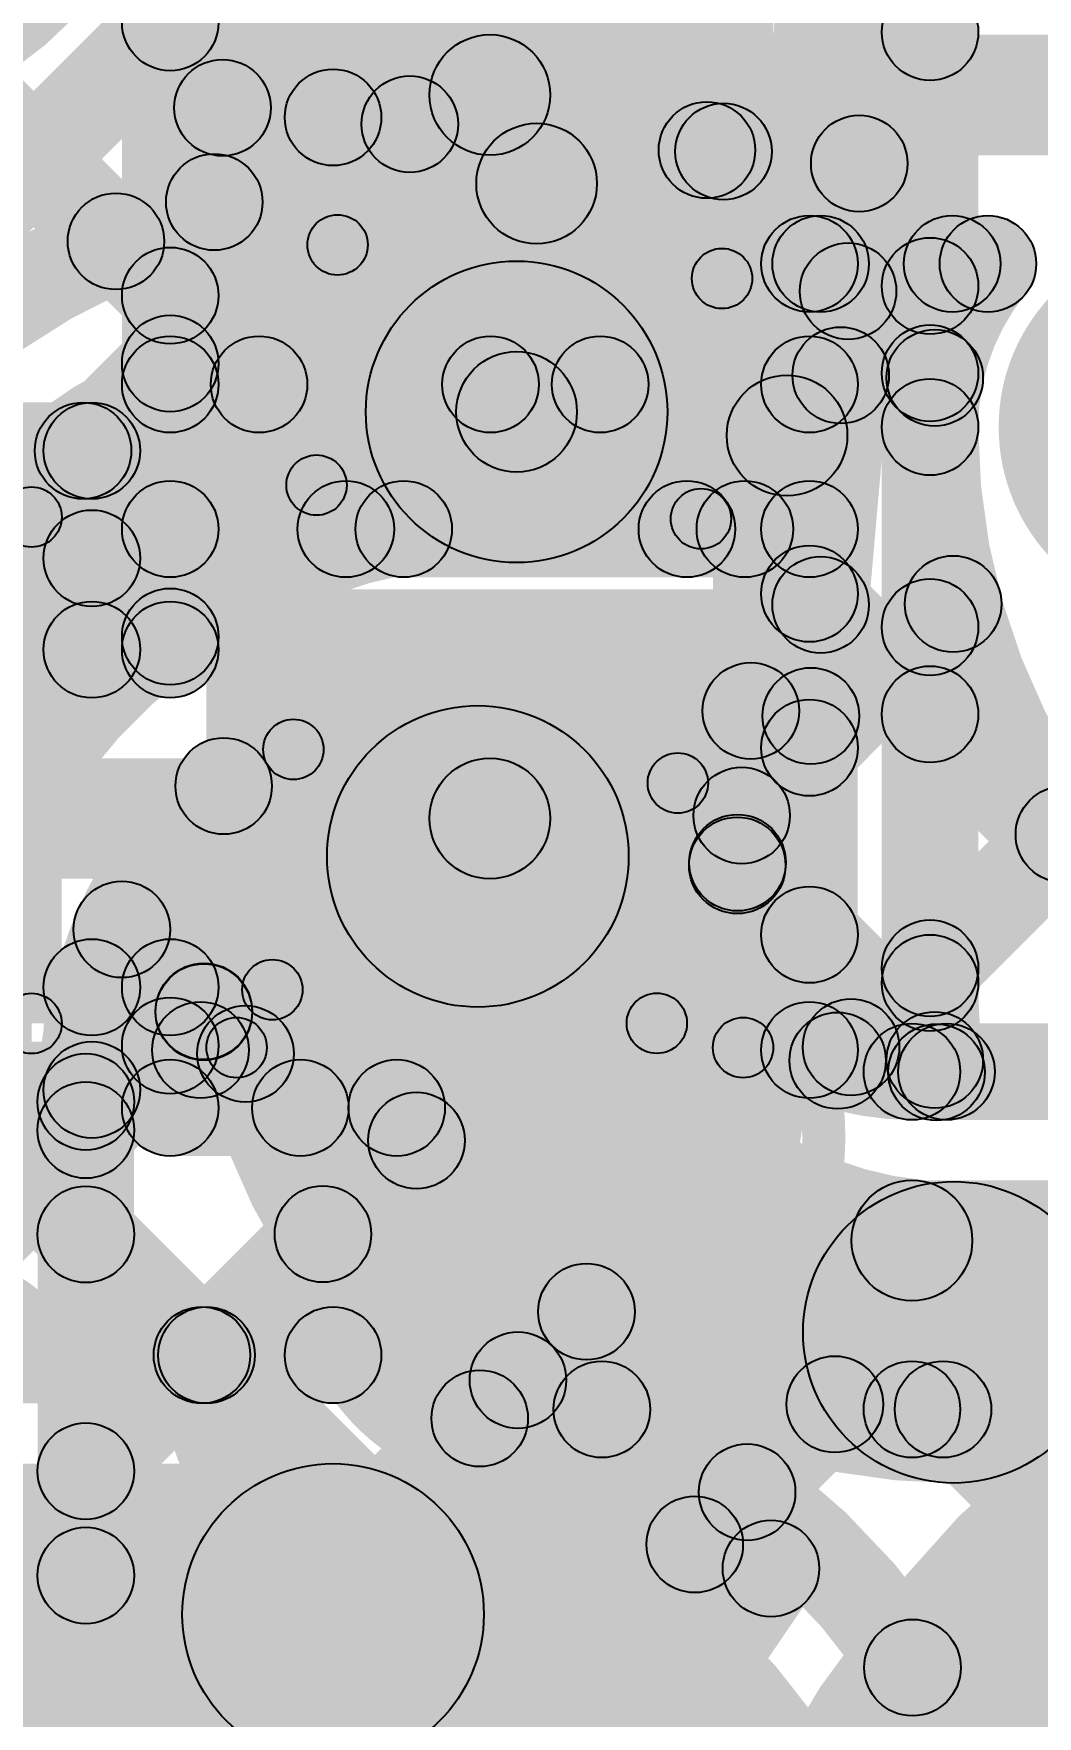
# Model space of a CAD drawing. Header units: millimetres. Extents: x -2.17 to 2.17, y -2.17 to 2.17.
# Drawn here: x 0.9082 to 0.9914, y -0.1761 to -0.0365 of the extents above; entities that cross this region are included whole.
import ezdxf

# ---------------------------------------------------------------- set-up
doc = ezdxf.new("R2010")
doc.units = ezdxf.units.MM
doc.header["$MEASUREMENT"] = 0
for name, color, linetype in [('BottomLayer', 5, 'Continuous'), ('BottomOverlay', 54, 'Continuous'), ('BottomPaste', 16, 'Continuous'), ('BottomSolder', 6, 'Continuous'), ('Mechanical2', 216, 'Continuous'), ('TopLayer', 1, 'Continuous'), ('TopOverlay', 2, 'Continuous'), ('TopPaste', 8, 'Continuous'), ('TopSolder', 216, 'Continuous')]:
    doc.layers.add(name, color=color, linetype=linetype)

# ---------------------------------------------------------------- blocks, each defined once
blk = doc.blocks.new('S______B______B_59')
at = {"layer": 'BottomLayer'}
for points in [[(-0.015, 0.0175), (-0.015, -0.0175), (-0.045, -0.0175), (-0.045, 0.0175)], [(0.045, 0.0175), (0.045, -0.0175), (0.015, -0.0175), (0.015, 0.0175)]]:
    blk.add_hatch(color=5, dxfattribs=at).paths.add_polyline_path(points)
at = {"layer": 'BottomOverlay'}
h = blk.add_hatch(color=54, dxfattribs=at)
edge = h.paths.add_edge_path()
edge.add_arc((-0.049, 0.021), 0.0025, 0, 360)
h = blk.add_hatch(color=54, dxfattribs=at)
edge = h.paths.add_edge_path()
edge.add_arc((-0.049, 0.021), 0.0025, 0, 360)
for points in [[(-0.049, 0.0185), (-0.049, 0.0235), (0.049, 0.0235), (0.049, 0.0185)], [(-0.0465, -0.021), (-0.0515, -0.021), (-0.0515, 0.021), (-0.0465, 0.021)], [(0.0515, -0.021), (0.0465, -0.021), (0.0465, 0.021), (0.0515, 0.021)], [(-0.049, -0.0235), (-0.049, -0.0185), (0.049, -0.0185), (0.049, -0.0235)]]:
    blk.add_hatch(color=54, dxfattribs=at).paths.add_polyline_path(points)
h = blk.add_hatch(color=54, dxfattribs=at)
edge = h.paths.add_edge_path()
edge.add_arc((0.049, 0.021), 0.0025, 0, 360)
h = blk.add_hatch(color=54, dxfattribs=at)
edge = h.paths.add_edge_path()
edge.add_arc((0.049, 0.021), 0.0025, 0, 360)
h = blk.add_hatch(color=54, dxfattribs=at)
edge = h.paths.add_edge_path()
edge.add_arc((-0.049, -0.021), 0.0025, 0, 360)
h = blk.add_hatch(color=54, dxfattribs=at)
edge = h.paths.add_edge_path()
edge.add_arc((-0.049, -0.021), 0.0025, 0, 360)
h = blk.add_hatch(color=54, dxfattribs=at)
edge = h.paths.add_edge_path()
edge.add_arc((0.049, -0.021), 0.0025, 0, 360)
h = blk.add_hatch(color=54, dxfattribs=at)
edge = h.paths.add_edge_path()
edge.add_arc((0.049, -0.021), 0.0025, 0, 360)
at = {"layer": 'BottomPaste'}
for points in [[(-0.015, 0.0175), (-0.015, -0.0175), (-0.045, -0.0175), (-0.045, 0.0175)], [(0.045, 0.0175), (0.045, -0.0175), (0.015, -0.0175), (0.015, 0.0175)]]:
    blk.add_hatch(color=16, dxfattribs=at).paths.add_polyline_path(points)
at = {"layer": 'BottomSolder'}
for points in [[(-0.011, 0.0215), (-0.011, -0.0215), (-0.049, -0.0215), (-0.049, 0.0215)], [(0.049, 0.0215), (0.049, -0.0215), (0.011, -0.0215), (0.011, 0.0215)]]:
    blk.add_hatch(color=6, dxfattribs=at).paths.add_polyline_path(points)
at = {"layer": 'BottomOverlay'}
for centre in [(-0.049, 0.021), (-0.049, 0.021), (0.049, 0.021), (0.049, 0.021), (-0.049, -0.021), (-0.049, -0.021), (0.049, -0.021), (0.049, -0.021)]:
    blk.add_circle(centre, 0.0025, dxfattribs=at)
blk = doc.blocks.new('S______B______B_60')
at = {"layer": 'BottomLayer'}
for points in [[(-0.015, 0.0175), (-0.015, -0.0175), (-0.045, -0.0175), (-0.045, 0.0175)], [(0.045, 0.0175), (0.045, -0.0175), (0.015, -0.0175), (0.015, 0.0175)]]:
    blk.add_hatch(color=5, dxfattribs=at).paths.add_polyline_path(points)
at = {"layer": 'BottomOverlay'}
h = blk.add_hatch(color=54, dxfattribs=at)
edge = h.paths.add_edge_path()
edge.add_arc((-0.049, 0.021), 0.0025, 0, 360)
h = blk.add_hatch(color=54, dxfattribs=at)
edge = h.paths.add_edge_path()
edge.add_arc((-0.049, 0.021), 0.0025, 0, 360)
for points in [[(0.049, 0.0235), (0.049, 0.0185), (-0.049, 0.0185), (-0.049, 0.0235)], [(-0.0465, -0.021), (-0.0515, -0.021), (-0.0515, 0.021), (-0.0465, 0.021)], [(0.0515, -0.021), (0.0465, -0.021), (0.0465, 0.021), (0.0515, 0.021)], [(0.049, -0.0185), (0.049, -0.0235), (-0.049, -0.0235), (-0.049, -0.0185)]]:
    blk.add_hatch(color=54, dxfattribs=at).paths.add_polyline_path(points)
h = blk.add_hatch(color=54, dxfattribs=at)
edge = h.paths.add_edge_path()
edge.add_arc((0.049, 0.021), 0.0025, 0, 360)
h = blk.add_hatch(color=54, dxfattribs=at)
edge = h.paths.add_edge_path()
edge.add_arc((0.049, 0.021), 0.0025, 0, 360)
h = blk.add_hatch(color=54, dxfattribs=at)
edge = h.paths.add_edge_path()
edge.add_arc((-0.049, -0.021), 0.0025, 0, 360)
h = blk.add_hatch(color=54, dxfattribs=at)
edge = h.paths.add_edge_path()
edge.add_arc((-0.049, -0.021), 0.0025, 0, 360)
h = blk.add_hatch(color=54, dxfattribs=at)
edge = h.paths.add_edge_path()
edge.add_arc((0.049, -0.021), 0.0025, 0, 360)
h = blk.add_hatch(color=54, dxfattribs=at)
edge = h.paths.add_edge_path()
edge.add_arc((0.049, -0.021), 0.0025, 0, 360)
at = {"layer": 'BottomPaste'}
for points in [[(-0.015, 0.0175), (-0.015, -0.0175), (-0.045, -0.0175), (-0.045, 0.0175)], [(0.045, 0.0175), (0.045, -0.0175), (0.015, -0.0175), (0.015, 0.0175)]]:
    blk.add_hatch(color=16, dxfattribs=at).paths.add_polyline_path(points)
at = {"layer": 'BottomSolder'}
for points in [[(-0.011, 0.0215), (-0.011, -0.0215), (-0.049, -0.0215), (-0.049, 0.0215)], [(0.049, 0.0215), (0.049, -0.0215), (0.011, -0.0215), (0.011, 0.0215)]]:
    blk.add_hatch(color=6, dxfattribs=at).paths.add_polyline_path(points)
at = {"layer": 'BottomOverlay'}
for centre in [(-0.049, 0.021), (-0.049, 0.021), (0.049, 0.021), (0.049, 0.021), (-0.049, -0.021), (-0.049, -0.021), (0.049, -0.021), (0.049, -0.021)]:
    blk.add_circle(centre, 0.0025, dxfattribs=at)
blk = doc.blocks.new('C__0402_402')
at = {"layer": 'TopLayer'}
for points in [[(-0.0275, -0.0125), (-0.0275, 0.0125), (-0.0095, 0.0125), (-0.0095, -0.0125)], [(0.0095, -0.0125), (0.0095, 0.0125), (0.0275, 0.0125), (0.0275, -0.0125)]]:
    blk.add_hatch(color=1, dxfattribs=at).paths.add_polyline_path(points)
at = {"layer": 'TopOverlay'}
h = blk.add_hatch(color=2, dxfattribs=at)
edge = h.paths.add_edge_path()
edge.add_arc((-0.031, 0.016), 0.0025, 0, 360)
h = blk.add_hatch(color=2, dxfattribs=at)
edge = h.paths.add_edge_path()
edge.add_arc((-0.031, 0.016), 0.0025, 0, 360)
for points in [[(-0.011, 0.0185), (-0.011, 0.0135), (-0.031, 0.0135), (-0.031, 0.0185)], [(0.031, 0.0185), (0.031, 0.0135), (0.011, 0.0135), (0.011, 0.0185)], [(-0.0285, -0.016), (-0.0335, -0.016), (-0.0335, 0.016), (-0.0285, 0.016)], [(0.0335, -0.016), (0.0285, -0.016), (0.0285, 0.016), (0.0335, 0.016)], [(-0.011, -0.0135), (-0.011, -0.0185), (-0.031, -0.0185), (-0.031, -0.0135)], [(0.031, -0.0135), (0.031, -0.0185), (0.011, -0.0185), (0.011, -0.0135)]]:
    blk.add_hatch(color=2, dxfattribs=at).paths.add_polyline_path(points)
h = blk.add_hatch(color=2, dxfattribs=at)
edge = h.paths.add_edge_path()
edge.add_arc((-0.011, 0.016), 0.0025, 0, 360)
h = blk.add_hatch(color=2, dxfattribs=at)
edge = h.paths.add_edge_path()
edge.add_arc((0.011, 0.016), 0.0025, 0, 360)
h = blk.add_hatch(color=2, dxfattribs=at)
edge = h.paths.add_edge_path()
edge.add_arc((0.031, 0.016), 0.0025, 0, 360)
h = blk.add_hatch(color=2, dxfattribs=at)
edge = h.paths.add_edge_path()
edge.add_arc((0.031, 0.016), 0.0025, 0, 360)
h = blk.add_hatch(color=2, dxfattribs=at)
edge = h.paths.add_edge_path()
edge.add_arc((-0.031, -0.016), 0.0025, 0, 360)
h = blk.add_hatch(color=2, dxfattribs=at)
edge = h.paths.add_edge_path()
edge.add_arc((-0.031, -0.016), 0.0025, 0, 360)
h = blk.add_hatch(color=2, dxfattribs=at)
edge = h.paths.add_edge_path()
edge.add_arc((-0.011, -0.016), 0.0025, 0, 360)
h = blk.add_hatch(color=2, dxfattribs=at)
edge = h.paths.add_edge_path()
edge.add_arc((0.011, -0.016), 0.0025, 0, 360)
h = blk.add_hatch(color=2, dxfattribs=at)
edge = h.paths.add_edge_path()
edge.add_arc((0.031, -0.016), 0.0025, 0, 360)
h = blk.add_hatch(color=2, dxfattribs=at)
edge = h.paths.add_edge_path()
edge.add_arc((0.031, -0.016), 0.0025, 0, 360)
at = {"layer": 'TopPaste'}
for points in [[(-0.0275, -0.0125), (-0.0275, 0.0125), (-0.0095, 0.0125), (-0.0095, -0.0125)], [(0.0095, -0.0125), (0.0095, 0.0125), (0.0275, 0.0125), (0.0275, -0.0125)]]:
    blk.add_hatch(color=8, dxfattribs=at).paths.add_polyline_path(points)
at = {"layer": 'TopSolder'}
for points in [[(-0.02986, -0.01486), (-0.02986, 0.01486), (-0.00714, 0.01486), (-0.00714, -0.01486)], [(0.00714, -0.01486), (0.00714, 0.01486), (0.02986, 0.01486), (0.02986, -0.01486)]]:
    blk.add_hatch(color=216, dxfattribs=at).paths.add_polyline_path(points)
at = {"layer": 'TopOverlay'}
for centre in [(-0.031, 0.016), (-0.031, 0.016), (-0.011, 0.016), (0.011, 0.016), (0.031, 0.016), (0.031, 0.016), (-0.031, -0.016), (-0.031, -0.016), (-0.011, -0.016), (0.011, -0.016), (0.031, -0.016), (0.031, -0.016)]:
    blk.add_circle(centre, 0.0025, dxfattribs=at)

msp = doc.modelspace()

# ---------------------------------------------------------------- hatches: boundary and pattern name
at = {"layer": 'BottomLayer'}
for points in [[(0.9235, -0.06561), (0.9155, -0.06561), (0.9155, -0.01761), (0.9235, -0.01761)], [(0.90224, -0.05852), (0.89658, -0.05286), (0.91667, -0.03277), (0.92233, -0.03843)], [(0.89677, -0.04118), (0.90243, -0.03552), (0.92233, -0.05542), (0.91667, -0.06108)], [(0.946, -0.04661), (0.946, -0.03661), (1.063, -0.03661), (1.063, -0.04661)], [(0.9725, -0.05961), (0.9725, -0.05161), (0.9873, -0.05161), (0.9873, -0.05961)], [(0.96517, -0.08044), (0.95951, -0.07478), (0.98151, -0.05278), (0.98717, -0.05844)], [(0.9706, -0.05844), (0.97626, -0.05278), (0.98572, -0.06224), (0.98006, -0.0679)], [(0.9765, -0.06561), (0.9685, -0.06561), (0.9685, -0.05561), (0.9765, -0.05561)], [(0.9151, -0.07394), (0.90944, -0.06828), (0.91667, -0.06106), (0.92233, -0.06671)], [(0.9195, -0.06961), (0.9195, -0.06161), (0.9725, -0.06161), (0.9725, -0.06961)], [(0.92403, -0.06844), (0.92969, -0.06278), (0.94169, -0.07478), (0.93603, -0.08044)], [(0.93689, -0.08044), (0.93123, -0.07478), (0.94323, -0.06278), (0.94889, -0.06844)], [(0.95232, -0.06844), (0.95797, -0.06278), (0.96997, -0.07478), (0.96432, -0.08044)], [(0.88627, -0.07511), (0.88627, -0.06711), (0.913, -0.06711), (0.913, -0.07511)], [(0.917, -0.08761), (0.909, -0.08761), (0.909, -0.07111), (0.917, -0.07111)], [(0.9195, -0.08161), (0.9195, -0.07361), (0.9725, -0.07361), (0.9725, -0.08161)], [(0.91017, -0.08286), (0.91583, -0.07721), (0.92233, -0.08371), (0.91667, -0.08936)], [(0.9235, -0.08761), (0.9155, -0.08761), (0.9155, -0.07761), (0.9235, -0.07761)], [(0.9765, -0.12081), (0.9685, -0.12081), (0.9685, -0.07761), (0.9765, -0.07761)], [(0.96967, -0.08579), (0.97533, -0.08014), (1.01582, -0.12063), (1.01017, -0.12629)], [(0.97533, -0.09856), (0.96967, -0.09291), (0.98159, -0.08099), (0.98725, -0.08664)], [(0.913, -0.09161), (0.913, -0.08361), (0.9195, -0.08361), (0.9195, -0.09161)], [(0.893, -0.10661), (0.893, -0.09661), (0.946, -0.09661), (0.946, -0.10661)], [(0.97766, -0.12451), (0.97201, -0.11886), (0.99077, -0.1001), (0.99642, -0.10575)], [(0.96967, -0.11408), (0.97533, -0.10842), (0.98669, -0.11978), (0.98103, -0.12544)], [(0.913, -0.11961), (0.913, -0.11161), (0.9195, -0.11161), (0.9195, -0.11961)], [(0.917, -0.12411), (0.909, -0.12411), (0.909, -0.11561), (0.917, -0.11561)], [(0.9235, -0.12561), (0.9155, -0.12561), (0.9155, -0.11561), (0.9235, -0.11561)], [(0.89667, -0.14894), (0.89101, -0.14328), (0.91667, -0.11762), (0.92233, -0.12328)], [(0.981, -0.12661), (0.981, -0.11861), (1.004, -0.11861), (1.004, -0.12661)], [(0.865, -0.12811), (0.865, -0.12011), (0.913, -0.12011), (0.913, -0.12811)], [(0.89768, -0.12694), (0.90334, -0.12128), (0.92534, -0.14328), (0.91968, -0.14894)], [(0.9195, -0.12961), (0.9195, -0.12161), (0.93828, -0.12161), (0.93828, -0.12961)], [(0.92746, -0.12844), (0.93312, -0.12278), (0.95812, -0.14778), (0.95246, -0.15343)], [(0.92495, -0.14894), (0.9193, -0.14328), (0.93709, -0.12549), (0.94275, -0.13115)], [(0.981, -0.14161), (0.981, -0.13161), (1.004, -0.13161), (1.004, -0.14161)], [(0.95116, -0.15102), (0.9455, -0.14536), (0.95118, -0.13968), (0.95684, -0.14534)], [(0.77543, -0.15011), (0.77543, -0.14211), (0.933, -0.14211), (0.933, -0.15011)], [(0.97015, -0.16031), (0.9645, -0.15465), (0.97178, -0.14736), (0.97744, -0.15302)], [(0.98388, -0.17486), (0.97823, -0.16921), (0.99965, -0.14778), (1.00531, -0.15344)], [(0.98075, -0.15344), (0.9864, -0.14778), (1.02326, -0.18463), (1.0176, -0.19029)], [(0.981, -0.15461), (0.981, -0.14661), (1.004, -0.14661), (1.004, -0.15461)], [(0.77543, -0.18011), (0.77543, -0.15511), (0.933, -0.15511), (0.933, -0.18011)]]:
    msp.add_hatch(color=5, dxfattribs=at).paths.add_polyline_path(points)
h = msp.add_hatch(color=5, dxfattribs=at)
edge = h.paths.add_edge_path()
edge.add_arc((0.9195, -0.0356), 0.004, 0, 360)
h = msp.add_hatch(color=5, dxfattribs=at)
edge = h.paths.add_edge_path()
edge.add_arc((0.946, -0.04161), 0.005, 0, 360)
h = msp.add_hatch(color=5, dxfattribs=at)
edge = h.paths.add_edge_path()
edge.add_arc((0.9725, -0.05561), 0.004, 0, 360)
h = msp.add_hatch(color=5, dxfattribs=at)
edge = h.paths.add_edge_path()
edge.add_arc((0.9725, -0.05561), 0.004, 0, 360)
h = msp.add_hatch(color=5, dxfattribs=at)
edge = h.paths.add_edge_path()
edge.add_arc((0.97343, -0.05561), 0.004, 0, 360)
h = msp.add_hatch(color=5, dxfattribs=at)
edge = h.paths.add_edge_path()
edge.add_arc((0.98434, -0.05561), 0.004, 0, 360)
h = msp.add_hatch(color=5, dxfattribs=at)
edge = h.paths.add_edge_path()
edge.add_arc((0.9873, -0.05561), 0.004, 0, 360)
h = msp.add_hatch(color=5, dxfattribs=at)
edge = h.paths.add_edge_path()
edge.add_arc((0.9873, -0.05561), 0.004, 0, 360)
h = msp.add_hatch(color=5, dxfattribs=at)
edge = h.paths.add_edge_path()
edge.add_arc((0.9195, -0.05825), 0.004, 0, 360)
h = msp.add_hatch(color=5, dxfattribs=at)
edge = h.paths.add_edge_path()
edge.add_arc((0.9195, -0.06388), 0.004, 0, 360)
h = msp.add_hatch(color=5, dxfattribs=at)
edge = h.paths.add_edge_path()
edge.add_arc((0.98289, -0.06507), 0.004, 0, 360)
h = msp.add_hatch(color=5, dxfattribs=at)
edge = h.paths.add_edge_path()
edge.add_arc((0.9195, -0.06561), 0.004, 0, 360)
h = msp.add_hatch(color=5, dxfattribs=at)
edge = h.paths.add_edge_path()
edge.add_arc((0.9195, -0.06561), 0.004, 0, 360)
h = msp.add_hatch(color=5, dxfattribs=at)
edge = h.paths.add_edge_path()
edge.add_arc((0.92686, -0.06561), 0.004, 0, 360)
h = msp.add_hatch(color=5, dxfattribs=at)
edge = h.paths.add_edge_path()
edge.add_arc((0.94606, -0.06561), 0.004, 0, 360)
h = msp.add_hatch(color=5, dxfattribs=at)
edge = h.paths.add_edge_path()
edge.add_arc((0.95515, -0.06561), 0.004, 0, 360)
h = msp.add_hatch(color=5, dxfattribs=at)
edge = h.paths.add_edge_path()
edge.add_arc((0.9725, -0.06561), 0.004, 0, 360)
h = msp.add_hatch(color=5, dxfattribs=at)
edge = h.paths.add_edge_path()
edge.add_arc((0.9725, -0.06561), 0.004, 0, 360)
h = msp.add_hatch(color=5, dxfattribs=at)
edge = h.paths.add_edge_path()
edge.add_arc((0.9825, -0.06915), 0.004, 0, 360)
h = msp.add_hatch(color=5, dxfattribs=at)
edge = h.paths.add_edge_path()
edge.add_arc((0.9825, -0.06915), 0.004, 0, 360)
h = msp.add_hatch(color=5, dxfattribs=at)
edge = h.paths.add_edge_path()
edge.add_arc((0.91227, -0.07111), 0.004, 0, 360)
h = msp.add_hatch(color=5, dxfattribs=at)
edge = h.paths.add_edge_path()
edge.add_arc((0.913, -0.07111), 0.004, 0, 360)
h = msp.add_hatch(color=5, dxfattribs=at)
edge = h.paths.add_edge_path()
edge.add_arc((0.913, -0.07111), 0.004, 0, 360)
h = msp.add_hatch(color=5, dxfattribs=at)
edge = h.paths.add_edge_path()
edge.add_arc((0.9195, -0.07761), 0.004, 0, 360)
h = msp.add_hatch(color=5, dxfattribs=at)
edge = h.paths.add_edge_path()
edge.add_arc((0.9195, -0.07761), 0.004, 0, 360)
h = msp.add_hatch(color=5, dxfattribs=at)
edge = h.paths.add_edge_path()
edge.add_arc((0.93406, -0.07761), 0.004, 0, 360)
h = msp.add_hatch(color=5, dxfattribs=at)
edge = h.paths.add_edge_path()
edge.add_arc((0.93886, -0.07761), 0.004, 0, 360)
h = msp.add_hatch(color=5, dxfattribs=at)
edge = h.paths.add_edge_path()
edge.add_arc((0.96234, -0.07761), 0.004, 0, 360)
h = msp.add_hatch(color=5, dxfattribs=at)
edge = h.paths.add_edge_path()
edge.add_arc((0.96715, -0.07761), 0.004, 0, 360)
h = msp.add_hatch(color=5, dxfattribs=at)
edge = h.paths.add_edge_path()
edge.add_arc((0.9725, -0.07761), 0.004, 0, 360)
h = msp.add_hatch(color=5, dxfattribs=at)
edge = h.paths.add_edge_path()
edge.add_arc((0.9725, -0.07761), 0.004, 0, 360)
h = msp.add_hatch(color=5, dxfattribs=at)
edge = h.paths.add_edge_path()
edge.add_arc((0.913, -0.08003), 0.004, 0, 360)
h = msp.add_hatch(color=5, dxfattribs=at)
edge = h.paths.add_edge_path()
edge.add_arc((0.9725, -0.08297), 0.004, 0, 360)
h = msp.add_hatch(color=5, dxfattribs=at)
edge = h.paths.add_edge_path()
edge.add_arc((0.98442, -0.08382), 0.004, 0, 360)
h = msp.add_hatch(color=5, dxfattribs=at)
edge = h.paths.add_edge_path()
edge.add_arc((0.913, -0.08761), 0.004, 0, 360)
h = msp.add_hatch(color=5, dxfattribs=at)
edge = h.paths.add_edge_path()
edge.add_arc((0.913, -0.08761), 0.004, 0, 360)
h = msp.add_hatch(color=5, dxfattribs=at)
edge = h.paths.add_edge_path()
edge.add_arc((0.9195, -0.08653), 0.004, 0, 360)
h = msp.add_hatch(color=5, dxfattribs=at)
edge = h.paths.add_edge_path()
edge.add_arc((0.9195, -0.08761), 0.004, 0, 360)
h = msp.add_hatch(color=5, dxfattribs=at)
edge = h.paths.add_edge_path()
edge.add_arc((0.9195, -0.08761), 0.004, 0, 360)
h = msp.add_hatch(color=5, dxfattribs=at)
edge = h.paths.add_edge_path()
edge.add_arc((0.9725, -0.09574), 0.004, 0, 360)
h = msp.add_hatch(color=5, dxfattribs=at)
edge = h.paths.add_edge_path()
edge.add_arc((0.946, -0.10161), 0.005, 0, 360)
h = msp.add_hatch(color=5, dxfattribs=at)
edge = h.paths.add_edge_path()
edge.add_arc((0.946, -0.10161), 0.005, 0, 360)
h = msp.add_hatch(color=5, dxfattribs=at)
edge = h.paths.add_edge_path()
edge.add_arc((0.9936, -0.10293), 0.004, 0, 360)
h = msp.add_hatch(color=5, dxfattribs=at)
edge = h.paths.add_edge_path()
edge.add_arc((0.9725, -0.11125), 0.004, 0, 360)
h = msp.add_hatch(color=5, dxfattribs=at)
edge = h.paths.add_edge_path()
edge.add_arc((0.913, -0.11561), 0.004, 0, 360)
h = msp.add_hatch(color=5, dxfattribs=at)
edge = h.paths.add_edge_path()
edge.add_arc((0.913, -0.11561), 0.004, 0, 360)
h = msp.add_hatch(color=5, dxfattribs=at)
edge = h.paths.add_edge_path()
edge.add_arc((0.9195, -0.11561), 0.004, 0, 360)
h = msp.add_hatch(color=5, dxfattribs=at)
edge = h.paths.add_edge_path()
edge.add_arc((0.9195, -0.11561), 0.004, 0, 360)
h = msp.add_hatch(color=5, dxfattribs=at)
edge = h.paths.add_edge_path()
edge.add_arc((0.9195, -0.12045), 0.004, 0, 360)
h = msp.add_hatch(color=5, dxfattribs=at)
edge = h.paths.add_edge_path()
edge.add_arc((0.9725, -0.12081), 0.004, 0, 360)
h = msp.add_hatch(color=5, dxfattribs=at)
edge = h.paths.add_edge_path()
edge.add_arc((0.9725, -0.12081), 0.004, 0, 360)
h = msp.add_hatch(color=5, dxfattribs=at)
edge = h.paths.add_edge_path()
edge.add_arc((0.97484, -0.12169), 0.004, 0, 360)
h = msp.add_hatch(color=5, dxfattribs=at)
edge = h.paths.add_edge_path()
edge.add_arc((0.981, -0.12261), 0.004, 0, 360)
h = msp.add_hatch(color=5, dxfattribs=at)
edge = h.paths.add_edge_path()
edge.add_arc((0.981, -0.12261), 0.004, 0, 360)
h = msp.add_hatch(color=5, dxfattribs=at)
edge = h.paths.add_edge_path()
edge.add_arc((0.98386, -0.12261), 0.004, 0, 360)
h = msp.add_hatch(color=5, dxfattribs=at)
edge = h.paths.add_edge_path()
edge.add_arc((0.913, -0.12411), 0.004, 0, 360)
h = msp.add_hatch(color=5, dxfattribs=at)
edge = h.paths.add_edge_path()
edge.add_arc((0.913, -0.12411), 0.004, 0, 360)
h = msp.add_hatch(color=5, dxfattribs=at)
edge = h.paths.add_edge_path()
edge.add_arc((0.9195, -0.12561), 0.004, 0, 360)
h = msp.add_hatch(color=5, dxfattribs=at)
edge = h.paths.add_edge_path()
edge.add_arc((0.9195, -0.12561), 0.004, 0, 360)
h = msp.add_hatch(color=5, dxfattribs=at)
edge = h.paths.add_edge_path()
edge.add_arc((0.93029, -0.12561), 0.004, 0, 360)
h = msp.add_hatch(color=5, dxfattribs=at)
edge = h.paths.add_edge_path()
edge.add_arc((0.93828, -0.12561), 0.004, 0, 360)
h = msp.add_hatch(color=5, dxfattribs=at)
edge = h.paths.add_edge_path()
edge.add_arc((0.93828, -0.12561), 0.004, 0, 360)
h = msp.add_hatch(color=5, dxfattribs=at)
edge = h.paths.add_edge_path()
edge.add_arc((0.93992, -0.12832), 0.004, 0, 360)
h = msp.add_hatch(color=5, dxfattribs=at)
edge = h.paths.add_edge_path()
edge.add_arc((0.981, -0.13661), 0.005, 0, 360)
h = msp.add_hatch(color=5, dxfattribs=at)
edge = h.paths.add_edge_path()
edge.add_arc((0.981, -0.13661), 0.005, 0, 360)
h = msp.add_hatch(color=5, dxfattribs=at)
edge = h.paths.add_edge_path()
edge.add_arc((0.95401, -0.14251), 0.004, 0, 360)
h = msp.add_hatch(color=5, dxfattribs=at)
edge = h.paths.add_edge_path()
edge.add_arc((0.92213, -0.14611), 0.004, 0, 360)
h = msp.add_hatch(color=5, dxfattribs=at)
edge = h.paths.add_edge_path()
edge.add_arc((0.92251, -0.14611), 0.004, 0, 360)
h = msp.add_hatch(color=5, dxfattribs=at)
edge = h.paths.add_edge_path()
edge.add_arc((0.933, -0.14611), 0.004, 0, 360)
h = msp.add_hatch(color=5, dxfattribs=at)
edge = h.paths.add_edge_path()
edge.add_arc((0.933, -0.14611), 0.004, 0, 360)
h = msp.add_hatch(color=5, dxfattribs=at)
edge = h.paths.add_edge_path()
edge.add_arc((0.94833, -0.14819), 0.004, 0, 360)
h = msp.add_hatch(color=5, dxfattribs=at)
edge = h.paths.add_edge_path()
edge.add_arc((0.97461, -0.15019), 0.004, 0, 360)
h = msp.add_hatch(color=5, dxfattribs=at)
edge = h.paths.add_edge_path()
edge.add_arc((0.95529, -0.15061), 0.004, 0, 360)
h = msp.add_hatch(color=5, dxfattribs=at)
edge = h.paths.add_edge_path()
edge.add_arc((0.981, -0.15061), 0.004, 0, 360)
h = msp.add_hatch(color=5, dxfattribs=at)
edge = h.paths.add_edge_path()
edge.add_arc((0.981, -0.15061), 0.004, 0, 360)
h = msp.add_hatch(color=5, dxfattribs=at)
edge = h.paths.add_edge_path()
edge.add_arc((0.98358, -0.15061), 0.004, 0, 360)
h = msp.add_hatch(color=5, dxfattribs=at)
edge = h.paths.add_edge_path()
edge.add_arc((0.96733, -0.15748), 0.004, 0, 360)
h = msp.add_hatch(color=5, dxfattribs=at)
edge = h.paths.add_edge_path()
edge.add_arc((0.933, -0.16761), 0.0125, 0, 360)
h = msp.add_hatch(color=5, dxfattribs=at)
edge = h.paths.add_edge_path()
edge.add_arc((0.933, -0.16761), 0.0125, 0, 360)
h = msp.add_hatch(color=5, dxfattribs=at)
edge = h.paths.add_edge_path()
edge.add_arc((0.98105, -0.17203), 0.004, 0, 360)
at = {"layer": 'BottomSolder'}
h = msp.add_hatch(color=6, dxfattribs=at)
edge = h.paths.add_edge_path()
edge.add_arc((1.004, -0.06915), 0.01581, 0, 360)
at = {"layer": 'TopLayer'}
for points in [[(0.90417, 0.03627), (0.90983, 0.04193), (0.98533, -0.03357), (0.97967, -0.03923)], [(0.90224, -0.05852), (0.89658, -0.05286), (0.98824, 0.0388), (0.9939, 0.03314)], [(0.90417, 0.00799), (0.90983, 0.01365), (0.96683, -0.04335), (0.96117, -0.04901)], [(0.94219, -0.04685), (0.93653, -0.0412), (0.97967, 0.00194), (0.98533, -0.00371)], [(0.9865, -0.06915), (0.9785, -0.06915), (0.9785, 0.00011), (0.9865, 0.00011)], [(0.91036, -0.02648), (0.91602, -0.02083), (0.93583, -0.04064), (0.93018, -0.0463)], [(0.9682, -0.04913), (0.96254, -0.04347), (0.97967, -0.02634), (0.98533, -0.032)], [(0.89677, -0.04118), (0.90243, -0.03552), (0.91782, -0.05092), (0.91217, -0.05657)], [(0.92348, -0.04665), (0.92418, -0.03868), (0.97698, -0.0433), (0.97628, -0.05127)], [(0.92713, -0.05084), (0.91916, -0.05014), (0.91985, -0.04232), (0.92781, -0.04302)], [(0.9766, -0.09346), (0.96863, -0.09276), (0.97264, -0.04694), (0.98061, -0.04763)], [(0.95321, -0.06832), (0.94324, -0.06745), (0.9449, -0.04853), (0.95486, -0.0494)], [(0.97792, -0.06769), (0.97226, -0.06203), (0.97967, -0.05462), (0.98533, -0.06028)], [(0.97287, -0.06071), (0.97853, -0.05505), (0.98533, -0.06185), (0.97967, -0.06751)], [(0.94779, -0.07287), (0.94866, -0.06291), (0.97107, -0.06487), (0.9702, -0.07483)], [(0.9865, -0.11525), (0.9785, -0.11525), (0.9785, -0.06915), (0.9865, -0.06915)], [(0.9706, -0.08672), (0.97625, -0.08106), (0.98533, -0.09014), (0.97967, -0.09579)], [(0.96971, -0.10419), (0.96405, -0.09853), (0.97967, -0.08291), (0.98533, -0.08856)], [(0.96729, -0.09666), (0.96799, -0.08869), (0.97297, -0.08913), (0.97227, -0.0971)], [(0.9705, -0.10585), (0.96253, -0.10516), (0.96365, -0.09233), (0.97162, -0.09302)], [(0.926, -0.12115), (0.91803, -0.12046), (0.91994, -0.09858), (0.92791, -0.09927)], [(0.96371, -0.10811), (0.96936, -0.10246), (0.98572, -0.11881), (0.98006, -0.12447)], [(0.91266, -0.11364), (0.91832, -0.10798), (0.92512, -0.11478), (0.91946, -0.12044)], [(0.97878, -0.1234), (0.97312, -0.11774), (0.97967, -0.11119), (0.98533, -0.11685)], [(0.91533, -0.13028), (0.90967, -0.12462), (0.91946, -0.11484), (0.92512, -0.12049)], [(0.92166, -0.12479), (0.92236, -0.11682), (0.92609, -0.11715), (0.92539, -0.12512)], [(0.9165, -0.20741), (0.9085, -0.20741), (0.9085, -0.12511), (0.9165, -0.12511)], [(0.98447, -0.15672), (0.98447, -0.13172), (1.02452, -0.13172), (1.02452, -0.15672)], [(0.91533, -0.15856), (0.90967, -0.15291), (0.92933, -0.13325), (0.93499, -0.1389)], [(0.90967, -0.13893), (0.91533, -0.13327), (0.96125, -0.1792), (0.95559, -0.18485)], [(0.91533, -0.18685), (0.90967, -0.18119), (0.94233, -0.14853), (0.94799, -0.15419)], [(0.9161, -0.21436), (0.91045, -0.2087), (0.96016, -0.15898), (0.96582, -0.16464)], [(0.90967, -0.16722), (0.91533, -0.16156), (0.9541, -0.20033), (0.94845, -0.20599)]]:
    msp.add_hatch(color=1, dxfattribs=at).paths.add_polyline_path(points)
h = msp.add_hatch(color=1, dxfattribs=at)
edge = h.paths.add_edge_path()
edge.add_arc((0.9825, -0.0364), 0.004, 0, 360)
h = msp.add_hatch(color=1, dxfattribs=at)
edge = h.paths.add_edge_path()
edge.add_arc((0.92383, -0.04267), 0.004, 0, 360)
h = msp.add_hatch(color=1, dxfattribs=at)
edge = h.paths.add_edge_path()
edge.add_arc((0.92383, -0.04267), 0.004, 0, 360)
h = msp.add_hatch(color=1, dxfattribs=at)
edge = h.paths.add_edge_path()
edge.add_arc((0.933, -0.04347), 0.004, 0, 360)
h = msp.add_hatch(color=1, dxfattribs=at)
edge = h.paths.add_edge_path()
edge.add_arc((0.93936, -0.04403), 0.004, 0, 360)
h = msp.add_hatch(color=1, dxfattribs=at)
edge = h.paths.add_edge_path()
edge.add_arc((0.964, -0.04618), 0.004, 0, 360)
h = msp.add_hatch(color=1, dxfattribs=at)
edge = h.paths.add_edge_path()
edge.add_arc((0.96537, -0.0463), 0.004, 0, 360)
h = msp.add_hatch(color=1, dxfattribs=at)
edge = h.paths.add_edge_path()
edge.add_arc((0.94988, -0.04896), 0.005, 0, 360)
h = msp.add_hatch(color=1, dxfattribs=at)
edge = h.paths.add_edge_path()
edge.add_arc((0.97663, -0.04729), 0.004, 0, 360)
h = msp.add_hatch(color=1, dxfattribs=at)
edge = h.paths.add_edge_path()
edge.add_arc((0.97663, -0.04729), 0.004, 0, 360)
h = msp.add_hatch(color=1, dxfattribs=at)
edge = h.paths.add_edge_path()
edge.add_arc((0.92315, -0.05049), 0.004, 0, 360)
h = msp.add_hatch(color=1, dxfattribs=at)
edge = h.paths.add_edge_path()
edge.add_arc((0.92315, -0.05049), 0.004, 0, 360)
h = msp.add_hatch(color=1, dxfattribs=at)
edge = h.paths.add_edge_path()
edge.add_arc((0.915, -0.05375), 0.004, 0, 360)
h = msp.add_hatch(color=1, dxfattribs=at)
edge = h.paths.add_edge_path()
edge.add_arc((0.9757, -0.05788), 0.004, 0, 360)
h = msp.add_hatch(color=1, dxfattribs=at)
edge = h.paths.add_edge_path()
edge.add_arc((0.9825, -0.05745), 0.004, 0, 360)
h = msp.add_hatch(color=1, dxfattribs=at)
edge = h.paths.add_edge_path()
edge.add_arc((0.94822, -0.06789), 0.0125, 0, 360)
h = msp.add_hatch(color=1, dxfattribs=at)
edge = h.paths.add_edge_path()
edge.add_arc((0.97509, -0.06486), 0.004, 0, 360)
h = msp.add_hatch(color=1, dxfattribs=at)
edge = h.paths.add_edge_path()
edge.add_arc((0.9825, -0.06468), 0.004, 0, 360)
h = msp.add_hatch(color=1, dxfattribs=at)
edge = h.paths.add_edge_path()
edge.add_arc((0.94822, -0.06789), 0.005, 0, 360)
h = msp.add_hatch(color=1, dxfattribs=at)
edge = h.paths.add_edge_path()
edge.add_arc((0.94822, -0.06789), 0.005, 0, 360)
h = msp.add_hatch(color=1, dxfattribs=at)
edge = h.paths.add_edge_path()
edge.add_arc((0.97064, -0.06985), 0.005, 0, 360)
h = msp.add_hatch(color=1, dxfattribs=at)
edge = h.paths.add_edge_path()
edge.add_arc((0.9825, -0.06915), 0.004, 0, 360)
h = msp.add_hatch(color=1, dxfattribs=at)
edge = h.paths.add_edge_path()
edge.add_arc((0.9825, -0.06915), 0.004, 0, 360)
h = msp.add_hatch(color=1, dxfattribs=at)
edge = h.paths.add_edge_path()
edge.add_arc((0.97343, -0.08389), 0.004, 0, 360)
h = msp.add_hatch(color=1, dxfattribs=at)
edge = h.paths.add_edge_path()
edge.add_arc((0.9825, -0.08574), 0.004, 0, 360)
h = msp.add_hatch(color=1, dxfattribs=at)
edge = h.paths.add_edge_path()
edge.add_arc((0.96764, -0.09268), 0.004, 0, 360)
h = msp.add_hatch(color=1, dxfattribs=at)
edge = h.paths.add_edge_path()
edge.add_arc((0.96764, -0.09268), 0.004, 0, 360)
h = msp.add_hatch(color=1, dxfattribs=at)
edge = h.paths.add_edge_path()
edge.add_arc((0.97262, -0.09311), 0.004, 0, 360)
h = msp.add_hatch(color=1, dxfattribs=at)
edge = h.paths.add_edge_path()
edge.add_arc((0.97262, -0.09311), 0.004, 0, 360)
h = msp.add_hatch(color=1, dxfattribs=at)
edge = h.paths.add_edge_path()
edge.add_arc((0.9825, -0.09297), 0.004, 0, 360)
h = msp.add_hatch(color=1, dxfattribs=at)
edge = h.paths.add_edge_path()
edge.add_arc((0.945, -0.10475), 0.0125, 0, 360)
h = msp.add_hatch(color=1, dxfattribs=at)
edge = h.paths.add_edge_path()
edge.add_arc((0.92393, -0.09892), 0.004, 0, 360)
h = msp.add_hatch(color=1, dxfattribs=at)
edge = h.paths.add_edge_path()
edge.add_arc((0.92393, -0.09892), 0.004, 0, 360)
h = msp.add_hatch(color=1, dxfattribs=at)
edge = h.paths.add_edge_path()
edge.add_arc((0.96688, -0.10136), 0.004, 0, 360)
h = msp.add_hatch(color=1, dxfattribs=at)
edge = h.paths.add_edge_path()
edge.add_arc((0.96652, -0.1055), 0.004, 0, 360)
h = msp.add_hatch(color=1, dxfattribs=at)
edge = h.paths.add_edge_path()
edge.add_arc((0.96652, -0.1055), 0.004, 0, 360)
h = msp.add_hatch(color=1, dxfattribs=at)
edge = h.paths.add_edge_path()
edge.add_arc((0.96654, -0.10528), 0.004, 0, 360)
h = msp.add_hatch(color=1, dxfattribs=at)
edge = h.paths.add_edge_path()
edge.add_arc((0.91549, -0.11081), 0.004, 0, 360)
h = msp.add_hatch(color=1, dxfattribs=at)
edge = h.paths.add_edge_path()
edge.add_arc((0.9825, -0.11402), 0.004, 0, 360)
h = msp.add_hatch(color=1, dxfattribs=at)
edge = h.paths.add_edge_path()
edge.add_arc((0.9825, -0.11525), 0.004, 0, 360)
h = msp.add_hatch(color=1, dxfattribs=at)
edge = h.paths.add_edge_path()
edge.add_arc((0.9825, -0.11525), 0.004, 0, 360)
h = msp.add_hatch(color=1, dxfattribs=at)
edge = h.paths.add_edge_path()
edge.add_arc((0.92229, -0.11761), 0.004, 0, 360)
h = msp.add_hatch(color=1, dxfattribs=at)
edge = h.paths.add_edge_path()
edge.add_arc((0.92229, -0.11766), 0.004, 0, 360)
h = msp.add_hatch(color=1, dxfattribs=at)
edge = h.paths.add_edge_path()
edge.add_arc((0.92201, -0.12081), 0.004, 0, 360)
h = msp.add_hatch(color=1, dxfattribs=at)
edge = h.paths.add_edge_path()
edge.add_arc((0.92201, -0.12081), 0.004, 0, 360)
h = msp.add_hatch(color=1, dxfattribs=at)
edge = h.paths.add_edge_path()
edge.add_arc((0.92574, -0.12113), 0.004, 0, 360)
h = msp.add_hatch(color=1, dxfattribs=at)
edge = h.paths.add_edge_path()
edge.add_arc((0.92574, -0.12113), 0.004, 0, 360)
h = msp.add_hatch(color=1, dxfattribs=at)
edge = h.paths.add_edge_path()
edge.add_arc((0.97595, -0.12057), 0.004, 0, 360)
h = msp.add_hatch(color=1, dxfattribs=at)
edge = h.paths.add_edge_path()
edge.add_arc((0.98289, -0.12164), 0.004, 0, 360)
h = msp.add_hatch(color=1, dxfattribs=at)
edge = h.paths.add_edge_path()
edge.add_arc((0.98303, -0.12266), 0.004, 0, 360)
h = msp.add_hatch(color=1, dxfattribs=at)
edge = h.paths.add_edge_path()
edge.add_arc((0.98303, -0.12266), 0.004, 0, 360)
h = msp.add_hatch(color=1, dxfattribs=at)
edge = h.paths.add_edge_path()
edge.add_arc((0.9125, -0.12511), 0.004, 0, 360)
h = msp.add_hatch(color=1, dxfattribs=at)
edge = h.paths.add_edge_path()
edge.add_arc((0.9125, -0.12511), 0.004, 0, 360)
h = msp.add_hatch(color=1, dxfattribs=at)
edge = h.paths.add_edge_path()
edge.add_arc((0.9125, -0.12745), 0.004, 0, 360)
h = msp.add_hatch(color=1, dxfattribs=at)
edge = h.paths.add_edge_path()
edge.add_arc((0.9125, -0.1361), 0.004, 0, 360)
h = msp.add_hatch(color=1, dxfattribs=at)
edge = h.paths.add_edge_path()
edge.add_arc((0.93216, -0.13607), 0.004, 0, 360)
h = msp.add_hatch(color=1, dxfattribs=at)
edge = h.paths.add_edge_path()
edge.add_arc((0.98447, -0.14422), 0.0125, 0, 360)
h = msp.add_hatch(color=1, dxfattribs=at)
edge = h.paths.add_edge_path()
edge.add_arc((0.98447, -0.14422), 0.0125, 0, 360)
h = msp.add_hatch(color=1, dxfattribs=at)
edge = h.paths.add_edge_path()
edge.add_arc((0.94516, -0.15136), 0.004, 0, 360)
h = msp.add_hatch(color=1, dxfattribs=at)
edge = h.paths.add_edge_path()
edge.add_arc((0.9125, -0.15574), 0.004, 0, 360)
h = msp.add_hatch(color=1, dxfattribs=at)
edge = h.paths.add_edge_path()
edge.add_arc((0.96299, -0.16181), 0.004, 0, 360)
h = msp.add_hatch(color=1, dxfattribs=at)
edge = h.paths.add_edge_path()
edge.add_arc((0.9125, -0.16439), 0.004, 0, 360)
h = msp.add_hatch(color=1, dxfattribs=at)
edge = h.paths.add_edge_path()
edge.add_arc((0.96931, -0.16381), 0.004, 0, 360)
h = msp.add_hatch(color=1, dxfattribs=at)
edge = h.paths.add_edge_path()
edge.add_arc((0.96931, -0.16381), 0.004, 0, 360)

# ---------------------------------------------------------------- linework, layer by layer
at = {"layer": 'BottomLayer'}
for points, const_width in [([(0.91381, -0.01861, -0.376102), (0.89574, -0.03924)], 0.008), ([(0.9825, -0.06915, -0.171913), (0.9873, -0.05561)], 0.008), ([(1.03946, -0.12611, -0.414214), (0.9825, -0.06915)], 0.008), ([(0.981, -0.13661, -0.414214), (0.946, -0.10161)], 0.01), ([(0.981, -0.12261, -0.104558), (0.9725, -0.12081)], 0.008), ([(0.981, -0.15061, -0.271098), (0.93828, -0.12561)], 0.008), ([(0.933, -0.14611, -0.373966), (0.98994, -0.19562)], 0.008), ([(0.933, -0.16761, -0.373966), (0.96865, -0.19861)], 0.025)]:
    msp.add_lwpolyline(points, format="xyb", dxfattribs=dict(at, const_width=const_width))
for centre, radius in [((0.9195, -0.0356), 0.004), ((0.946, -0.04161), 0.005), ((0.9725, -0.05561), 0.004), ((0.9725, -0.05561), 0.004), ((0.97343, -0.05561), 0.004), ((0.98434, -0.05561), 0.004), ((0.9873, -0.05561), 0.004), ((0.9873, -0.05561), 0.004), ((0.9195, -0.05825), 0.004), ((0.9195, -0.06388), 0.004), ((0.98289, -0.06507), 0.004), ((0.9195, -0.06561), 0.004), ((0.9195, -0.06561), 0.004), ((0.92686, -0.06561), 0.004), ((0.94606, -0.06561), 0.004), ((0.95515, -0.06561), 0.004), ((0.9725, -0.06561), 0.004), ((0.9725, -0.06561), 0.004), ((0.9825, -0.06915), 0.004), ((0.9825, -0.06915), 0.004), ((0.91227, -0.07111), 0.004), ((0.913, -0.07111), 0.004), ((0.913, -0.07111), 0.004), ((0.9195, -0.07761), 0.004), ((0.9195, -0.07761), 0.004), ((0.93406, -0.07761), 0.004), ((0.93886, -0.07761), 0.004), ((0.96234, -0.07761), 0.004), ((0.96715, -0.07761), 0.004), ((0.9725, -0.07761), 0.004), ((0.9725, -0.07761), 0.004), ((0.913, -0.08003), 0.004), ((0.9725, -0.08297), 0.004), ((0.98442, -0.08382), 0.004), ((0.913, -0.08761), 0.004), ((0.913, -0.08761), 0.004), ((0.9195, -0.08653), 0.004), ((0.9195, -0.08761), 0.004), ((0.9195, -0.08761), 0.004), ((0.9725, -0.09574), 0.004), ((0.946, -0.10161), 0.005), ((0.946, -0.10161), 0.005), ((0.9936, -0.10293), 0.004), ((0.9725, -0.11125), 0.004), ((0.913, -0.11561), 0.004), ((0.913, -0.11561), 0.004), ((0.9195, -0.11561), 0.004), ((0.9195, -0.11561), 0.004), ((0.9195, -0.12045), 0.004), ((0.9725, -0.12081), 0.004), ((0.9725, -0.12081), 0.004), ((0.97484, -0.12169), 0.004), ((0.981, -0.12261), 0.004), ((0.981, -0.12261), 0.004), ((0.98386, -0.12261), 0.004), ((0.913, -0.12411), 0.004), ((0.913, -0.12411), 0.004), ((0.9195, -0.12561), 0.004), ((0.9195, -0.12561), 0.004), ((0.93029, -0.12561), 0.004), ((0.93828, -0.12561), 0.004), ((0.93828, -0.12561), 0.004), ((0.93992, -0.12832), 0.004), ((0.981, -0.13661), 0.005), ((0.981, -0.13661), 0.005), ((0.95401, -0.14251), 0.004), ((0.92213, -0.14611), 0.004), ((0.92251, -0.14611), 0.004), ((0.933, -0.14611), 0.004), ((0.933, -0.14611), 0.004), ((0.94833, -0.14819), 0.004), ((0.97461, -0.15019), 0.004), ((0.95529, -0.15061), 0.004), ((0.981, -0.15061), 0.004), ((0.981, -0.15061), 0.004), ((0.98358, -0.15061), 0.004), ((0.96733, -0.15748), 0.004), ((0.933, -0.16761), 0.0125), ((0.933, -0.16761), 0.0125), ((0.98105, -0.17203), 0.004)]:
    msp.add_circle(centre, radius, dxfattribs=at)
at = {"layer": 'Mechanical2', "const_width": 0.01}
for points in [[(2.16535, 0.001, 1), (-2.16535, 0.001, 1)], [(2.08135, -0.01, 1), (-2.04935, -0.01, 1)], [(1.84055, 0.001, 1), (-1.84055, 0.001, 1)], [(1.6437, 0.001, 1), (-1.6437, 0.001, 1)], [(1.50394, 0, 1), (-1.50394, 0, 1)], [(1.30709, 0.001, 1), (-1.30709, 0.001, 1)], [(1.17323, 0.001, 1), (-1.17323, 0.001, 1)], [(0.97638, 0.001, 1), (-0.97638, 0.001, 1)]]:
    msp.add_lwpolyline(points, format="xyb", close=True, dxfattribs=at)
at = {"layer": 'TopLayer'}
for points, const_width in [([(0.91381, -0.01861, -0.376102), (0.89574, -0.03924)], 0.008), ([(0.8695, -0.12511, -0.322142), (0.92315, -0.05049)], 0.008), ([(0.891, -0.12511, -0.414214), (0.94822, -0.06789)], 0.025), ([(0.98447, -0.14422, -0.414214), (0.945, -0.10475)], 0.025), ([(0.9125, -0.12511, -0.208667), (0.92393, -0.09892)], 0.008), ([(0.98303, -0.12266, -0.378755), (0.96652, -0.1055)], 0.008), ([(0.98303, -0.12266, -0.035619), (0.9825, -0.11525)], 0.008), ([(0.96931, -0.16381, -0.268031), (0.92574, -0.12113)], 0.008), ([(0.97037, -0.22524, -0.354688), (1.0347, -0.14596)], 0.025), ([(0.94888, -0.22384, -0.158527), (0.96931, -0.16381)], 0.008), ([(0.99187, -0.22524, -0.259029), (1.01993, -0.17472)], 0.008)]:
    msp.add_lwpolyline(points, format="xyb", dxfattribs=dict(at, const_width=const_width))
for centre, radius in [((0.9825, -0.0364), 0.004), ((0.92383, -0.04267), 0.004), ((0.92383, -0.04267), 0.004), ((0.933, -0.04347), 0.004), ((0.93936, -0.04403), 0.004), ((0.964, -0.04618), 0.004), ((0.96537, -0.0463), 0.004), ((0.94988, -0.04896), 0.005), ((0.97663, -0.04729), 0.004), ((0.97663, -0.04729), 0.004), ((0.92315, -0.05049), 0.004), ((0.92315, -0.05049), 0.004), ((0.915, -0.05375), 0.004), ((0.9757, -0.05788), 0.004), ((0.9825, -0.05745), 0.004), ((0.94822, -0.06789), 0.0125), ((0.97509, -0.06486), 0.004), ((0.9825, -0.06468), 0.004), ((0.94822, -0.06789), 0.005), ((0.94822, -0.06789), 0.005), ((0.97064, -0.06985), 0.005), ((0.9825, -0.06915), 0.004), ((0.9825, -0.06915), 0.004), ((0.97343, -0.08389), 0.004), ((0.9825, -0.08574), 0.004), ((0.96764, -0.09268), 0.004), ((0.96764, -0.09268), 0.004), ((0.97262, -0.09311), 0.004), ((0.97262, -0.09311), 0.004), ((0.9825, -0.09297), 0.004), ((0.945, -0.10475), 0.0125), ((0.92393, -0.09892), 0.004), ((0.92393, -0.09892), 0.004), ((0.96688, -0.10136), 0.004), ((0.96652, -0.1055), 0.004), ((0.96652, -0.1055), 0.004), ((0.96654, -0.10528), 0.004), ((0.91549, -0.11081), 0.004), ((0.9825, -0.11402), 0.004), ((0.9825, -0.11525), 0.004), ((0.9825, -0.11525), 0.004), ((0.92229, -0.11761), 0.004), ((0.92229, -0.11766), 0.004), ((0.92201, -0.12081), 0.004), ((0.92201, -0.12081), 0.004), ((0.92574, -0.12113), 0.004), ((0.92574, -0.12113), 0.004), ((0.97595, -0.12057), 0.004), ((0.98289, -0.12164), 0.004), ((0.98303, -0.12266), 0.004), ((0.98303, -0.12266), 0.004), ((0.9125, -0.12511), 0.004), ((0.9125, -0.12511), 0.004), ((0.9125, -0.12745), 0.004), ((0.9125, -0.1361), 0.004), ((0.93216, -0.13607), 0.004), ((0.98447, -0.14422), 0.0125), ((0.98447, -0.14422), 0.0125), ((0.94516, -0.15136), 0.004), ((0.9125, -0.15574), 0.004), ((0.96299, -0.16181), 0.004), ((0.9125, -0.16439), 0.004), ((0.96931, -0.16381), 0.004), ((0.96931, -0.16381), 0.004)]:
    msp.add_circle(centre, radius, dxfattribs=at)

# ---------------------------------------------------------------- block references
for name, p, rotation in [('S______B______B_60', (0.946, -0.07161), 270), ('C__0402_402', (0.94661, -0.08632), 265), ('S______B______B_59', (0.859, -0.09761), 360)]:
    msp.add_blockref(name, p, dxfattribs=dict(rotation=rotation))

# ---------------------------------------------------------------- texts
at = {"layer": 'BottomOverlay', "text_generation_flag": 2}
msp.add_text('R25', height=0.04, dxfattribs=at).set_placement((0.954, -0.17861))
at = {"layer": 'TopOverlay'}
msp.add_text('@', height=0.04, rotation=355, dxfattribs=at).set_placement((0.924, -0.14761))

doc.saveas('drawing.dxf')
